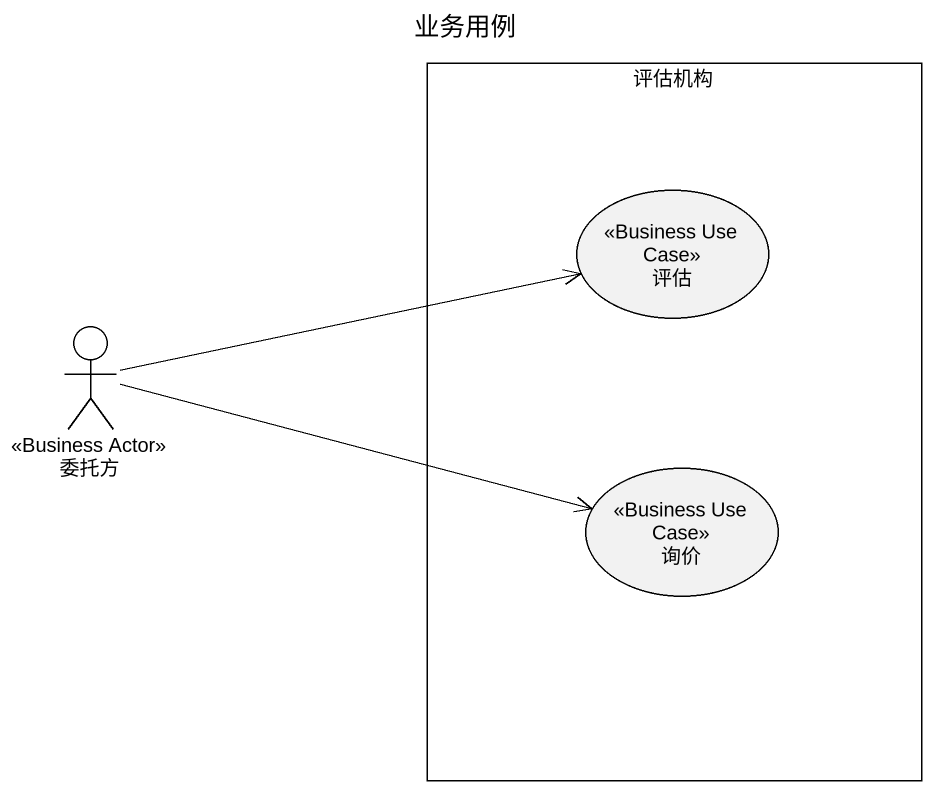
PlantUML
@startuml
title 业务用例
rectangle 评估机构 {
  usecase 评估 <<Business Use Case>>
  usecase 询价 <<Business Use Case>>
}
actor 委托方 <<Business Actor>>
委托方 -right-> 评估
委托方 -right-> 询价
@enduml
